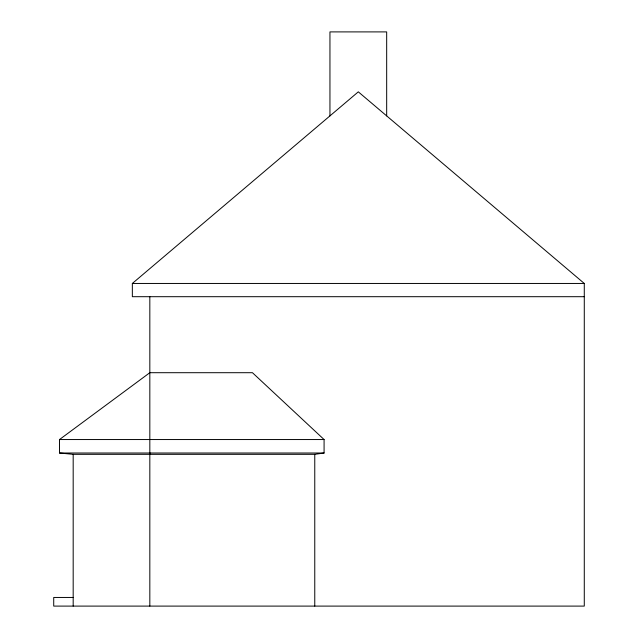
<?xml version="1.0" encoding="UTF-8"?>
<svg xmlns="http://www.w3.org/2000/svg" width="638" height="638" viewBox="0 0 638 638"><rect width="100%" height="100%" fill="white"/><g stroke="black" fill="none" stroke-linecap="round" stroke-linejoin="round"><path stroke-width="0.96" d="M584.28 296.694L132.345 296.694L132.345 283.455L358.309 91.84L584.28 283.455L584.28 606.1L53.72 606.1L53.72 597.455L73.179 597.455M59.501 439.542L149.826 372.704L252.441 372.704L324.08 439.542L324.08 453.012L314.765 454.328L73.179 454.328L59.501 453.012L59.501 439.542L149.826 439.542M132.345 283.455L584.28 283.455M150.018 439.542L324.08 439.542M59.501 453.012L149.826 453.012M150.018 453.012L324.08 453.012M386.676 115.893L386.676 31.9L329.95 31.9L329.95 115.893M314.765 454.328L314.765 606.1M149.826 296.694L149.826 606.1M73.179 454.328L73.179 606.1"/></g></svg>
